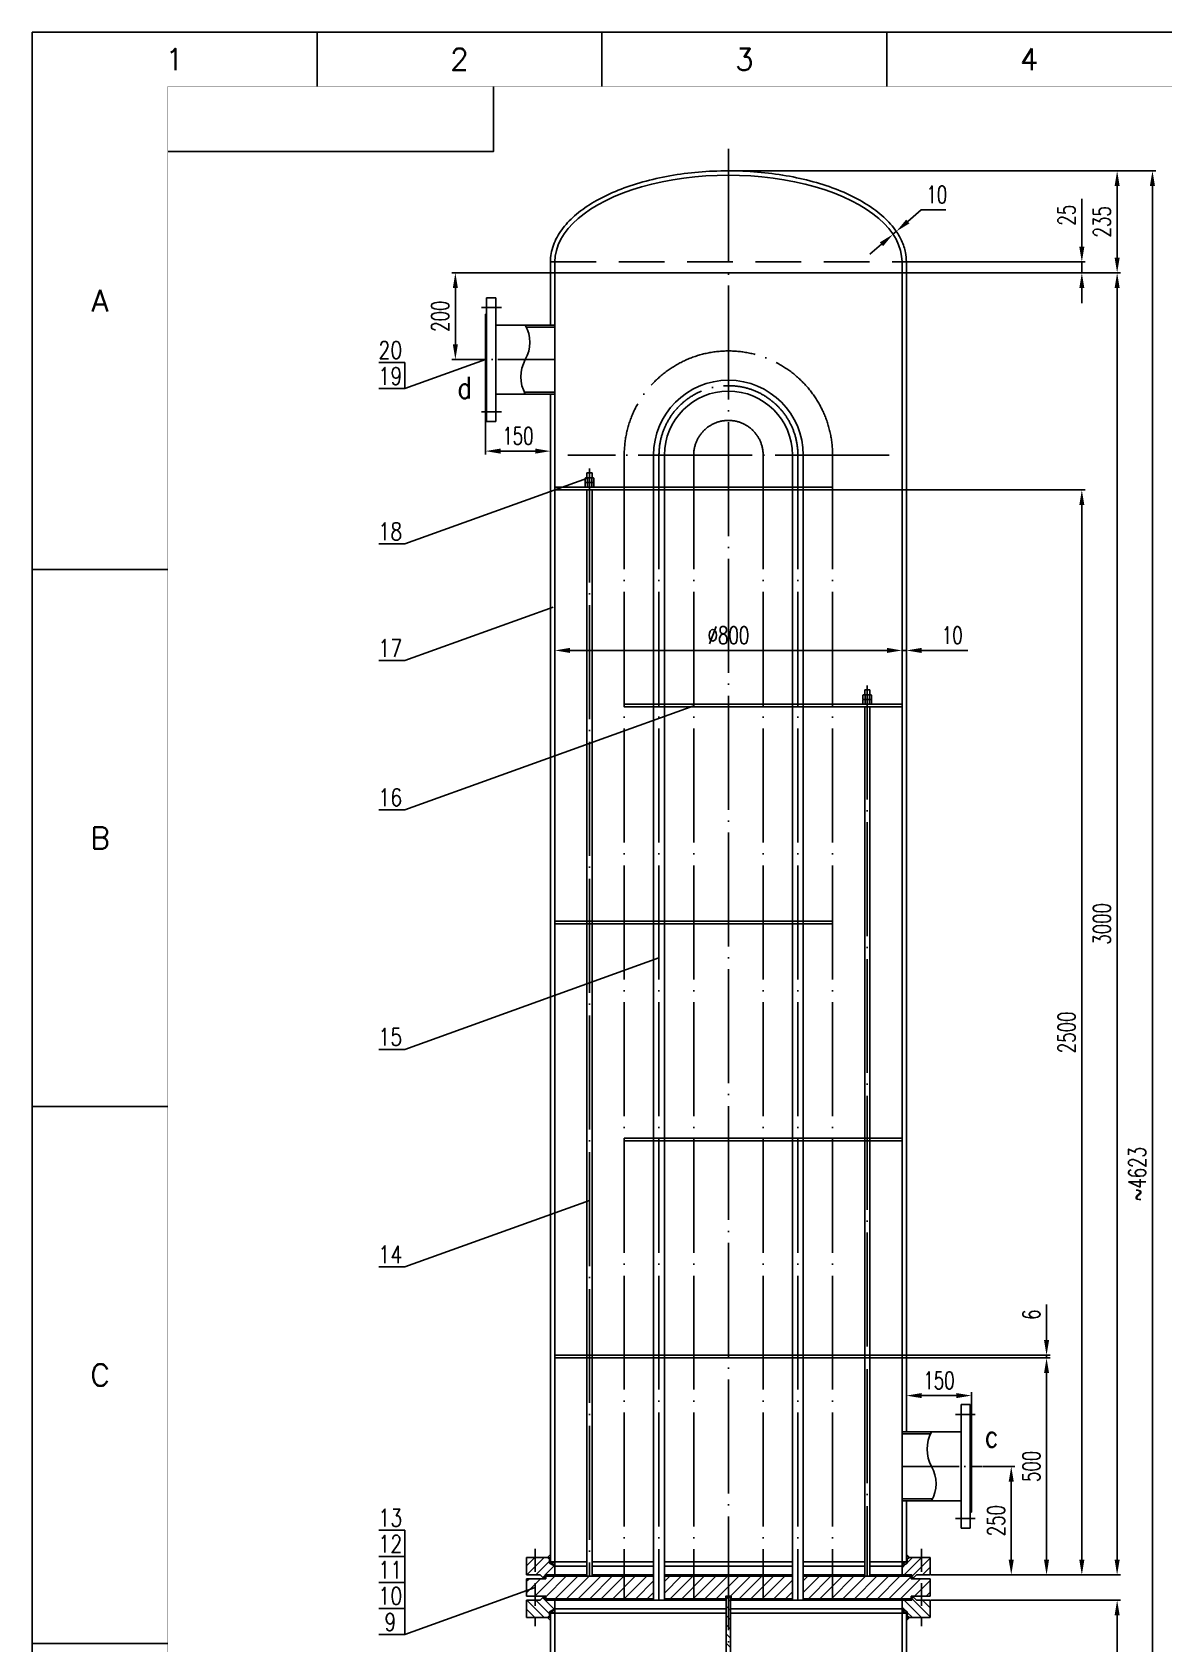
# Model space of a CAD drawing. Extents: x 85951 to 91201, y 374 to 7799.
# Drawn here: x 85951 to 88558, y 4086 to 7799 of the extents above; entities that cross this region are included whole.
import ezdxf
from ezdxf.enums import TextEntityAlignment as Align

# ---------------------------------------------------------------- set-up
doc = ezdxf.new("R2010")
doc.units = 0
doc.header["$LTSCALE"] = 420
doc.header["$MEASUREMENT"] = 0
for name, pattern in [('CENTER', [2, 1.25, -0.25, 0.25, -0.25]), ('CENTER3', [0.375, 0.3125, -0.03125, 0, -0.03125]), ('CENTERX2', [1.5, 1.25, -0.125, 0, -0.125]), ('DASHED', [0.75, 0.5, -0.25]), ('HIDDEN1', [0.375, 0.25, -0.125])]:
    doc.linetypes.add(name, pattern=pattern)
doc.layers.get('0').update_dxf_attribs({"linetype": 'CONTINUOUS'})
doc.layers.get('DEFPOINTS').update_dxf_attribs({"linetype": 'CONTINUOUS'})
for name, color, linetype in [('1轮廓实线层', 7, 'CONTINUOUS'), ('3中心线层', 1, 'CENTER'), ('4虚线层', 6, 'DASHED'), ('5剖面线层', 2, 'CONTINUOUS'), ('A', 2, 'CONTINUOUS'), ('B', 7, 'CONTINUOUS'), ('C3', 1, 'CENTER3')]:
    doc.layers.add(name, color=color, linetype=linetype)
doc.styles.add('HZ', font='ROMANS.SHX', dxfattribs={"width": 0.7, "bigfont": 'hztxt.shx'})
doc.styles.add('PC_TEXTSTYLE', font='romans.shx', dxfattribs={"width": 0.8, "bigfont": 'hzfs.shx'})
doc.styles.get("Standard").update_dxf_attribs({"font": 'isocp.shx', "width": 0.707, "bigfont": 'hztxt.shx'})
doc.styles.add('TH_GBDIM', font='romans.shx', dxfattribs={"width": 0.8, "bigfont": 'gbcbig.shx'})
doc.dimstyles.new('STANDARD_WS$0', dxfattribs={"dimtxt": 2.5, "dimasz": 2.5, "dimexe": 1.25, "dimexo": 0.625, "dimtad": 1, "dimdec": 4, "dimdsep": 46, "dimtxsty": 'Standard', "dimcen": 2.5, "dimadec": 0, "dimazin": 0, "dimtfac": 1, "dimtdec": 4, "dimtmove": 0, "dimatfit": 0, "dimfxl": 0, "dimtolj": 1, "dimtzin": 0, "dimarcsym": 0})
doc.dimstyles.new('STANDARD_WS$3', dxfattribs={"dimtxt": 2.5, "dimasz": 2.5, "dimexe": 1.25, "dimexo": 0.625, "dimtad": 1, "dimtoh": 1, "dimdec": 4, "dimdsep": 46, "dimtxsty": 'Standard', "dimcen": 2.5, "dimadec": 0, "dimazin": 0, "dimtfac": 1, "dimtdec": 4, "dimtmove": 0, "dimatfit": 0, "dimfxl": 0, "dimtolj": 1, "dimtzin": 0, "dimarcsym": 0})
pattern_1 = [(135, (8611.344, -4987.954), (-10.6066017, -10.6066017), [])]

# ---------------------------------------------------------------- blocks, each defined once
blk = doc.blocks.new('*D253')
at = {"layer": 'B', "color": 0, "lineweight": -2}
for p, q in [((87965.9, 7244.2), (88458.4, 7244.2)), ((88450.4, 4279.2), (88450.4, 7209.2)), ((88020.9, 4244.2), (88458.4, 4244.2))]:
    blk.add_line(p, q, dxfattribs=at)
at = {"layer": 'B', "color": 0}
for points in [[(88444.6, 7209.2), (88456.3, 7209.2), (88450.4, 7244.2)], [(88444.6, 4279.2), (88456.3, 4279.2), (88450.4, 4244.2)]]:
    blk.add_solid(points, dxfattribs=at)
at = {"layer": 'DEFPOINTS', "color": 0}
for p in [(87964.9, 7244.2), (88450.4, 7244.2), (88019.9, 4244.2)]:
    blk.add_point(p, dxfattribs=at)
at = {"layer": 'B', "color": 0, "insert": (88415.4, 5744.2), "char_height": 40, "attachment_point": 5, "rotation": 90, "style": 'HZ'}
blk.add_mtext('\\A1;3000', dxfattribs=at)
blk = doc.blocks.new('*D258')
at = {"layer": 'B', "color": 0, "lineweight": -2}
for p, q in [((87795.9, 6744.2), (88377.1, 6744.2)), ((88369.1, 4279.2), (88369.1, 6709.2)), ((88020.9, 4244.2), (88377.1, 4244.2))]:
    blk.add_line(p, q, dxfattribs=at)
at = {"layer": 'B', "color": 0}
for points in [[(88363.3, 6709.2), (88374.9, 6709.2), (88369.1, 6744.2)], [(88363.3, 4279.2), (88374.9, 4279.2), (88369.1, 4244.2)]]:
    blk.add_solid(points, dxfattribs=at)
at = {"layer": 'DEFPOINTS', "color": 0}
for p in [(87794.9, 6744.2), (88369.1, 6744.2), (88019.9, 4244.2)]:
    blk.add_point(p, dxfattribs=at)
at = {"layer": 'B', "color": 0, "insert": (88334.1, 5494.2), "char_height": 40, "attachment_point": 5, "rotation": 90, "style": 'HZ'}
blk.add_mtext('\\A1;2500', dxfattribs=at)
blk = doc.blocks.new('*D256')
at = {"layer": 'B', "color": 0, "lineweight": -2}
for p, q in [((87555.9, 7479.2), (88539.8, 7479.2)), ((88531.8, 7444.2), (88531.8, 2891.2)), ((88047, 2856.2), (88539.8, 2856.2))]:
    blk.add_line(p, q, dxfattribs=at)
at = {"layer": 'B', "color": 0}
for points in [[(88525.9, 7444.2), (88537.6, 7444.2), (88531.8, 7479.2)], [(88525.9, 2891.2), (88537.6, 2891.2), (88531.8, 2856.2)]]:
    blk.add_solid(points, dxfattribs=at)
at = {"layer": 'DEFPOINTS', "color": 0}
for p in [(87554.9, 7479.2), (88046, 2856.2), (88531.8, 2856.2)]:
    blk.add_point(p, dxfattribs=at)
at = {"layer": 'B', "color": 0, "insert": (88496.8, 5167.7), "char_height": 40, "attachment_point": 5, "rotation": 90, "style": 'HZ'}
blk.add_mtext('\\A1;~4623{}{}', dxfattribs=at)
blk = doc.blocks.new('*D262')
at = {"layer": 'B', "color": 0, "lineweight": -2}
for p, q in [((87964.9, 4645.9), (87964.9, 4665.4)), ((87999.9, 4657.4), (88079.9, 4657.4)), ((88114.9, 4600.2), (88114.9, 4665.4))]:
    blk.add_line(p, q, dxfattribs=at)
at = {"layer": 'B', "color": 0}
for points in [[(87999.9, 4663.3), (87999.9, 4651.6), (87964.9, 4657.4)], [(88079.9, 4663.3), (88079.9, 4651.6), (88114.9, 4657.4)]]:
    blk.add_solid(points, dxfattribs=at)
at = {"layer": 'DEFPOINTS', "color": 0}
for p in [(87964.9, 4644.9), (88114.9, 4657.4), (88114.9, 4599.2)]:
    blk.add_point(p, dxfattribs=at)
at = {"layer": 'B', "color": 0, "insert": (88039.9, 4692.4), "char_height": 40, "attachment_point": 5, "style": 'HZ'}
blk.add_mtext('\\A1;150', dxfattribs=at)
blk = doc.blocks.new('*D257')
at = {"layer": 'B', "color": 0, "lineweight": -2}
for p, q in [((87795.9, 4744.2), (88295.8, 4744.2)), ((88287.8, 4279.2), (88287.8, 4709.2)), ((88020.9, 4244.2), (88295.8, 4244.2))]:
    blk.add_line(p, q, dxfattribs=at)
at = {"layer": 'B', "color": 0}
for points in [[(88282, 4709.2), (88293.6, 4709.2), (88287.8, 4744.2)], [(88282, 4279.2), (88293.6, 4279.2), (88287.8, 4244.2)]]:
    blk.add_solid(points, dxfattribs=at)
at = {"layer": 'DEFPOINTS', "color": 0}
for p in [(87794.9, 4744.2), (88287.8, 4744.2), (88019.9, 4244.2)]:
    blk.add_point(p, dxfattribs=at)
at = {"layer": 'B', "color": 0, "insert": (88252.8, 4494.2), "char_height": 40, "attachment_point": 5, "rotation": 90, "style": 'HZ'}
blk.add_mtext('\\A1;500', dxfattribs=at)
blk = doc.blocks.new('*D263')
at = {"layer": 'B', "color": 0, "lineweight": -2}
for p, q in [((88020.9, 4186.2), (88458.4, 4186.2)), ((88450.4, 4151.2), (88450.4, 3691.2)), ((87965.9, 3656.2), (88458.4, 3656.2))]:
    blk.add_line(p, q, dxfattribs=at)
at = {"layer": 'B', "color": 0}
for points in [[(88444.6, 4151.2), (88456.3, 4151.2), (88450.4, 4186.2)], [(88444.6, 3691.2), (88456.3, 3691.2), (88450.4, 3656.2)]]:
    blk.add_solid(points, dxfattribs=at)
at = {"layer": 'DEFPOINTS', "color": 0}
for p in [(88019.9, 4186.2), (87964.9, 3656.2), (88450.4, 3656.2)]:
    blk.add_point(p, dxfattribs=at)
at = {"layer": 'B', "color": 0, "insert": (88415.4, 3921.2), "char_height": 40, "attachment_point": 5, "rotation": 90, "style": 'HZ'}
blk.add_mtext('\\A1;530', dxfattribs=at)
blk = doc.blocks.new('*D252')
at = {"layer": 'B', "color": 0, "lineweight": -2}
for p, q in [((88140.7, 4494.2), (88214.5, 4494.2)), ((88206.5, 4279.2), (88206.5, 4459.2)), ((88020.9, 4244.2), (88214.5, 4244.2))]:
    blk.add_line(p, q, dxfattribs=at)
at = {"layer": 'B', "color": 0}
for points in [[(88200.6, 4459.2), (88212.3, 4459.2), (88206.5, 4494.2)], [(88200.6, 4279.2), (88212.3, 4279.2), (88206.5, 4244.2)]]:
    blk.add_solid(points, dxfattribs=at)
at = {"layer": 'DEFPOINTS', "color": 0}
for p in [(88139.7, 4494.2), (88206.5, 4494.2), (88019.9, 4244.2)]:
    blk.add_point(p, dxfattribs=at)
at = {"layer": 'B', "color": 0, "insert": (88171.5, 4369.2), "char_height": 40, "attachment_point": 5, "rotation": 90, "style": 'HZ'}
blk.add_mtext('\\A1;250', dxfattribs=at)
blk = doc.blocks.new('*D259')
at = {"layer": 'B', "color": 0, "lineweight": -2}
for p, q in [((88287.8, 4785.2), (88287.8, 4867.6)), ((87795.9, 4750.2), (88295.8, 4750.2)), ((87795.9, 4744.2), (88295.8, 4744.2)), ((88287.8, 4744.2), (88287.8, 4750.2)), ((88287.8, 4709.2), (88287.8, 4674.2))]:
    blk.add_line(p, q, dxfattribs=at)
at = {"layer": 'B', "color": 0}
for points in [[(88282, 4785.2), (88293.6, 4785.2), (88287.8, 4750.2)], [(88282, 4709.2), (88293.6, 4709.2), (88287.8, 4744.2)]]:
    blk.add_solid(points, dxfattribs=at)
at = {"layer": 'DEFPOINTS', "color": 0}
for p in [(87794.9, 4750.2), (87794.9, 4744.2), (88287.8, 4750.2)]:
    blk.add_point(p, dxfattribs=at)
at = {"layer": 'B', "color": 0, "insert": (88252.8, 4843.9), "char_height": 40, "attachment_point": 5, "rotation": 90, "style": 'HZ'}
blk.add_mtext('\\A1;6', dxfattribs=at)
blk = doc.blocks.new('*D275')
at = {"layer": 'B', "color": 0, "lineweight": -2}
for p, q in [((87154.9, 6377.5), (87154.9, 6366.2)), ((87189.9, 6374.2), (87919.9, 6374.2)), ((87954.9, 6377.5), (87954.9, 6366.2))]:
    blk.add_line(p, q, dxfattribs=at)
at = {"layer": 'B', "color": 0}
for points in [[(87189.9, 6380.1), (87189.9, 6368.4), (87154.9, 6374.2)], [(87919.9, 6380.1), (87919.9, 6368.4), (87954.9, 6374.2)]]:
    blk.add_solid(points, dxfattribs=at)
at = {"layer": 'DEFPOINTS', "color": 0}
for p in [(87154.9, 6378.5), (87954.9, 6378.5), (87954.9, 6374.2)]:
    blk.add_point(p, dxfattribs=at)
at = {"layer": 'B', "color": 0, "insert": (87554.9, 6409.2), "char_height": 40, "attachment_point": 5, "style": 'HZ'}
blk.add_mtext('\\A1;%%c800{}{}', dxfattribs=at)
blk = doc.blocks.new('*D276')
at = {"layer": 'B', "color": 0, "lineweight": -2}
for p, q in [((87919.9, 6374.2), (87884.9, 6374.2)), ((87954.9, 6377.5), (87954.9, 6366.2)), ((87954.9, 6374.2), (87964.9, 6374.2)), ((87964.9, 6377.5), (87964.9, 6366.2)), ((87999.9, 6374.2), (88106.2, 6374.2))]:
    blk.add_line(p, q, dxfattribs=at)
at = {"layer": 'B', "color": 0}
for points in [[(87919.9, 6380.1), (87919.9, 6368.4), (87954.9, 6374.2)], [(87999.9, 6380.1), (87999.9, 6368.4), (87964.9, 6374.2)]]:
    blk.add_solid(points, dxfattribs=at)
at = {"layer": 'DEFPOINTS', "color": 0}
for p in [(87954.9, 6378.5), (87964.9, 6378.5), (87964.9, 6374.2)]:
    blk.add_point(p, dxfattribs=at)
at = {"layer": 'B', "color": 0, "insert": (88070.6, 6409.2), "char_height": 40, "attachment_point": 5, "style": 'HZ'}
blk.add_mtext('\\A1;10', dxfattribs=at)
blk = doc.blocks.new('*D260')
at = {"layer": 'B', "color": 0, "lineweight": -2}
for p, q in [((87143.9, 7244.2), (86917.8, 7244.2)), ((86925.8, 7209.2), (86925.8, 7079.2)), ((86969.1, 7044.2), (86917.8, 7044.2))]:
    blk.add_line(p, q, dxfattribs=at)
at = {"layer": 'B', "color": 0}
for points in [[(86920, 7209.2), (86931.6, 7209.2), (86925.8, 7244.2)], [(86920, 7079.2), (86931.6, 7079.2), (86925.8, 7044.2)]]:
    blk.add_solid(points, dxfattribs=at)
at = {"layer": 'DEFPOINTS', "color": 0}
for p in [(87144.9, 7244.2), (86925.8, 7044.2), (86970.1, 7044.2)]:
    blk.add_point(p, dxfattribs=at)
at = {"layer": 'B', "color": 0, "insert": (86890.8, 7144.2), "char_height": 40, "attachment_point": 5, "rotation": 90, "style": 'HZ'}
blk.add_mtext('\\A1;200', dxfattribs=at)
blk = doc.blocks.new('*D261')
at = {"layer": 'B', "color": 0, "lineweight": -2}
for p, q in [((86994.9, 6938.2), (86994.9, 6825.4)), ((87144.9, 6880.9), (87144.9, 6825.4)), ((87029.9, 6833.4), (87109.9, 6833.4))]:
    blk.add_line(p, q, dxfattribs=at)
at = {"layer": 'B', "color": 0}
for points in [[(87029.9, 6839.3), (87029.9, 6827.6), (86994.9, 6833.4)], [(87109.9, 6839.3), (87109.9, 6827.6), (87144.9, 6833.4)]]:
    blk.add_solid(points, dxfattribs=at)
at = {"layer": 'DEFPOINTS', "color": 0}
for p in [(86994.9, 6939.2), (87144.9, 6881.9), (87144.9, 6833.4)]:
    blk.add_point(p, dxfattribs=at)
at = {"layer": 'B', "color": 0, "insert": (87069.9, 6868.4), "char_height": 40, "attachment_point": 5, "style": 'HZ'}
blk.add_mtext('\\A1;150', dxfattribs=at)
blk = doc.blocks.new('*D271')
at = {"layer": 'B', "color": 0, "lineweight": -2}
for p, q in [((87968.2, 7362.5), (87999.2, 7389.4)), ((87999.2, 7389.4), (88055.6, 7389.4)), ((87934, 7332.9), (87941.7, 7339.6)), ((87907.5, 7310), (87881, 7287.1))]:
    blk.add_line(p, q, dxfattribs=at)
at = {"layer": 'B', "color": 0}
for points in [[(87964.4, 7366.9), (87972, 7358.1), (87941.7, 7339.6)], [(87903.7, 7314.4), (87911.3, 7305.6), (87934, 7332.9)]]:
    blk.add_solid(points, dxfattribs=at)
at = {"layer": 'DEFPOINTS', "color": 0}
for p in [(87934, 7332.9), (87941.7, 7339.6)]:
    blk.add_point(p, dxfattribs=at)
at = {"layer": 'B', "color": 0, "insert": (88034.9, 7424.4), "char_height": 40, "attachment_point": 5, "style": 'HZ'}
blk.add_mtext('\\A1;10{}{}', dxfattribs=at)
blk = doc.blocks.new('*D255')
at = {"layer": 'B', "color": 0, "lineweight": -2}
for p, q in [((87555.9, 7479.2), (88458.4, 7479.2)), ((88450.4, 7444.2), (88450.4, 7279.2)), ((87965.9, 7244.2), (88458.4, 7244.2))]:
    blk.add_line(p, q, dxfattribs=at)
at = {"layer": 'B', "color": 0}
for points in [[(88444.6, 7444.2), (88456.3, 7444.2), (88450.4, 7479.2)], [(88444.6, 7279.2), (88456.3, 7279.2), (88450.4, 7244.2)]]:
    blk.add_solid(points, dxfattribs=at)
at = {"layer": 'DEFPOINTS', "color": 0}
for p in [(87554.9, 7479.2), (87964.9, 7244.2), (88450.4, 7244.2)]:
    blk.add_point(p, dxfattribs=at)
at = {"layer": 'B', "color": 0, "insert": (88415.4, 7361.7), "char_height": 40, "attachment_point": 5, "rotation": 90, "style": 'HZ'}
blk.add_mtext('\\A1;235', dxfattribs=at)
blk = doc.blocks.new('*D254')
at = {"layer": 'B', "color": 0, "lineweight": -2}
for p, q in [((88369.1, 7304.2), (88369.1, 7414.6)), ((87965.9, 7269.2), (88377.1, 7269.2)), ((87965.9, 7244.2), (88377.1, 7244.2)), ((88369.1, 7244.2), (88369.1, 7269.2)), ((88369.1, 7209.2), (88369.1, 7174.2))]:
    blk.add_line(p, q, dxfattribs=at)
at = {"layer": 'B', "color": 0}
for points in [[(88363.3, 7304.2), (88374.9, 7304.2), (88369.1, 7269.2)], [(88363.3, 7209.2), (88374.9, 7209.2), (88369.1, 7244.2)]]:
    blk.add_solid(points, dxfattribs=at)
at = {"layer": 'DEFPOINTS', "color": 0}
for p in [(87964.9, 7269.2), (87964.9, 7244.2), (88369.1, 7269.2)]:
    blk.add_point(p, dxfattribs=at)
at = {"layer": 'B', "color": 0, "insert": (88334.1, 7376.9), "char_height": 40, "attachment_point": 5, "rotation": 90, "style": 'HZ'}
blk.add_mtext('\\A1;25', dxfattribs=at)

msp = doc.modelspace()

# ---------------------------------------------------------------- hatches: boundary and pattern name
at = {"layer": '1轮廓实线层'}
h = msp.add_hatch(dxfattribs=at)
h.set_pattern_fill('ANSI31', color=256, scale=120, angle=90, style=0)
h.set_pattern_definition([(225, (8611.344, 13418.4), (-10.6066017, 10.6066017), [])])
h.paths.add_polyline_path([(87109.9, 4244.2), (87089.9, 4244.2), (87089.9, 4284.2), (87109.9, 4284.2)])
h.paths.add_polyline_path([(87142.9, 4271.2), (87154.9, 4264.3), (87154.9, 4244.2), (87132.4, 4244.2), (87132.4, 4238.2), (87127.4, 4238.2), (87121.4, 4244.2), (87109.9, 4244.2), (87109.9, 4284.2), (87137.7, 4284.2), (87142.9, 4281.2)])
h.paths.add_polyline_path([(87999.9, 4244.2), (87988.4, 4244.2), (87982.4, 4238.2), (87977.4, 4238.2), (87977.4, 4244.2), (87954.9, 4244.2), (87954.9, 4264.3), (87966.9, 4271.2), (87966.9, 4281.2), (87972.1, 4284.2), (87999.9, 4284.2)])
h.paths.add_polyline_path([(87999.9, 4284.2), (88019.9, 4284.2), (88019.9, 4244.2), (87999.9, 4244.2)])
h = msp.add_hatch(dxfattribs=at)
h.set_pattern_fill('ANSI37', color=256, scale=35, style=0)
h.set_pattern_definition([(45, (8611.344, -4987.954), (-3.09359217, 3.09359217), []), (135, (8611.344, -4987.954), (-3.09359217, -3.09359217), [])])
h.paths.add_polyline_path([(87144.9, 4280.1), (87144.9, 4291.1), (87137.7, 4284.2)])
h.paths.add_polyline_path([(87154.9, 4264.3), (87154.9, 4274.2), (87142.9, 4274.2), (87142.9, 4271.2)])
h.paths.add_polyline_path([(87132.4, 4244.2), (87132.4, 4241.2), (87154.9, 4241.2), (87154.9, 4244.2)])
h.paths.add_polyline_path([(87133.9, 4189.2), (87132.4, 4189.2), (87132.4, 4186.2), (87154.9, 4186.2), (87154.9, 4189.2)])
h.paths.add_polyline_path([(87154.9, 4166.2), (87142.9, 4159.2), (87142.9, 4156.2), (87154.9, 4156.2)])
h.paths.add_polyline_path([(87137.7, 4146.2), (87144.9, 4139.3), (87144.9, 4150.4)])
h.paths.add_polyline_path([(87548.9, 4195.2), (87548.9, 4192.2), (87554.9, 4192.2), (87554.9, 4195.2)])
h.paths.add_polyline_path([(87554.9, 4195.2), (87554.9, 4192.2), (87560.9, 4192.2), (87560.9, 4195.2)])
h.paths.add_polyline_path([(87964.9, 4280.1), (87972.1, 4284.2), (87964.9, 4291.1)])
h.paths.add_polyline_path([(87954.9, 4274.2), (87954.9, 4264.3), (87966.9, 4271.2), (87966.9, 4274.2)])
h.paths.add_polyline_path([(87954.9, 4244.2), (87954.9, 4241.2), (87977.4, 4241.2), (87977.4, 4244.2)])
h.paths.add_polyline_path([(87954.9, 4189.2), (87954.9, 4186.2), (87977.4, 4186.2), (87977.4, 4189.2)])
h.paths.add_polyline_path([(87966.9, 4156.2), (87966.9, 4159.2), (87954.9, 4166.2), (87954.9, 4156.2)])
h.paths.add_polyline_path([(87964.9, 4139.3), (87972.1, 4146.2), (87964.9, 4150.4)])
h = msp.add_hatch(dxfattribs=at)
h.set_pattern_fill('ANSI31', color=256, scale=150, style=0)
h.set_pattern_definition([(45, (8611.344, -4987.954), (-13.258252, 13.258252), [])])
h.paths.add_polyline_path([(87089.9, 4195.2), (87109.9, 4195.2), (87109.9, 4235.2), (87089.9, 4235.2)])
h.paths.add_polyline_path([(87314.9, 4189.2), (87314.9, 4241.2), (87133.9, 4241.2), (87133.9, 4235.2), (87109.9, 4235.2), (87109.9, 4195.2), (87133.9, 4195.2), (87133.9, 4189.2)])
h.paths.add_polyline_path([(87314.9, 4241.2), (87314.9, 4189.2), (87382.4, 4189.2), (87382.4, 4241.2)])
h.paths.add_polyline_path([(87474.9, 4189.2), (87474.9, 4241.2), (87407.4, 4241.2), (87407.4, 4189.2)])
h.paths.add_polyline_path([(87474.9, 4241.2), (87474.9, 4189.2), (87548.9, 4189.2), (87548.9, 4195.2), (87554.9, 4195.2), (87554.9, 4241.2)])
h.paths.add_polyline_path([(87554.9, 4241.2), (87554.9, 4195.2), (87560.9, 4195.2), (87560.9, 4189.2), (87634.9, 4189.2), (87634.9, 4241.2)])
h.paths.add_polyline_path([(87634.9, 4241.2), (87634.9, 4189.2), (87702.4, 4189.2), (87702.4, 4241.2)])
h.paths.add_polyline_path([(87727.4, 4189.2), (87794.9, 4189.2), (87794.9, 4241.2), (87727.4, 4241.2)])
h.paths.add_polyline_path([(87975.9, 4189.2), (87975.9, 4195.2), (87999.9, 4195.2), (87999.9, 4235.2), (87975.9, 4235.2), (87975.9, 4241.2), (87954.9, 4241.2), (87794.9, 4241.2), (87794.9, 4189.2)])
h.paths.add_polyline_path([(88019.9, 4235.2), (87999.9, 4235.2), (87999.9, 4195.2), (88019.9, 4195.2)])
h = msp.add_hatch(dxfattribs=at)
h.set_pattern_fill('ANSI31', color=256, scale=120, angle=90, style=0)
h.set_pattern_definition(pattern_1)
h.paths.add_polyline_path([(87109.9, 4186.2), (87089.9, 4186.2), (87089.9, 4146.2), (87109.9, 4146.2)])
h.paths.add_polyline_path([(87142.9, 4159.2), (87154.9, 4166.2), (87154.9, 4186.2), (87132.4, 4186.2), (87132.4, 4192.2), (87127.4, 4192.2), (87121.4, 4186.2), (87109.9, 4186.2), (87109.9, 4146.2), (87137.7, 4146.2), (87142.9, 4149.2)])
h.paths.add_polyline_path([(87999.9, 4186.2), (87988.4, 4186.2), (87982.4, 4192.2), (87977.4, 4192.2), (87977.4, 4186.2), (87954.9, 4186.2), (87954.9, 4166.2), (87966.9, 4159.2), (87966.9, 4149.2), (87972.1, 4146.2), (87999.9, 4146.2)])
h.paths.add_polyline_path([(87999.9, 4146.2), (88019.9, 4146.2), (88019.9, 4186.2), (87999.9, 4186.2)])
h = msp.add_hatch(dxfattribs=at)
h.set_pattern_fill('ANSI31', color=256, scale=120, angle=90, style=0)
h.set_pattern_definition(pattern_1)
h.paths.add_polyline_path([(87554.9, 4192.2), (87549.9, 4192.2), (87549.9, 3631.2), (87554.9, 3631.2)])
h.paths.add_polyline_path([(87554.9, 3631.2), (87559.9, 3631.2), (87559.9, 4192.2), (87554.9, 4192.2)])
edge = h.paths.add_edge_path()
edge.add_line((87554.9, 3631.2), (87549.9, 3631.2))
edge.add_line((87549.9, 3631.2), (87549.9, 3431.2))
edge.add_ellipse((87554.9, 3631.2), major_axis=(-400, 0), ratio=0.5, start_angle=89.2838, end_angle=90)
edge.add_line((87554.9, 3431.2), (87554.9, 3631.2))
edge = h.paths.add_edge_path()
edge.add_ellipse((87554.9, 3631.2), major_axis=(-400, 0), ratio=0.5, start_angle=90, end_angle=90.7162)
edge.add_line((87559.9, 3431.2), (87559.9, 3631.2))
edge.add_line((87559.9, 3631.2), (87554.9, 3631.2))
edge.add_line((87554.9, 3631.2), (87554.9, 3431.2))

# ---------------------------------------------------------------- linework, layer by layer
for p, q in [((86263.5, 6561), (85951, 6561)), ((86263.5, 5323.5), (85951, 5323.5)), ((86263.5, 4086), (85951, 4086))]:
    msp.add_line(p, q)
msp.add_lwpolyline([(85951, 7798.5), (91201, 7798.5), (91201, 373.5), (85951, 373.5)], close=True)
at = {"const_width": 0.35}
msp.add_lwpolyline([(86263.5, 7673.5), (86263.5, 498.5), (91076, 498.5), (91076, 7673.5)], close=True, dxfattribs=at)
msp.add_lwpolyline([(86263.5, 7523.5), (87013.5, 7523.5), (87013.5, 7673.5)])
at = {"layer": '1轮廓实线层'}
for p, q in [((86607.2, 7798.5), (86607.2, 7673.5)), ((87263.5, 7798.5), (87263.5, 7673.5)), ((87919.7, 7798.5), (87919.7, 7673.5))]:
    msp.add_line(p, q, dxfattribs=at)
for centre, start, end in [((87015.8, 7084), 330.8068, 29.1932), ((87158.1, 7004.5), 150.8068, 209.1932), ((88094.1, 4534), 150.8068, 209.1932), ((87951.8, 4454.5), 330.8068, 29.1932)]:
    msp.add_arc(centre, 81.5, start, end, dxfattribs=at)
at = {"layer": '3中心线层', "linetype": 'CENTERX2', "ltscale": 0.5}
for p, q in [((87554.9, 7530.2), (87554.9, 3371.2)), ((87924.9, 6824.2), (87184.9, 6824.2)), ((87314.9, 6824.2), (87314.9, 4186.2)), ((87394.9, 6824.2), (87394.9, 4186.2)), ((87474.9, 6824.2), (87474.9, 4186.2)), ((87634.9, 6824.2), (87634.9, 4186.2)), ((87714.9, 6824.2), (87714.9, 4186.2)), ((87794.9, 6824.2), (87794.9, 4186.2)), ((87234.9, 6793.5), (87234.9, 4241.2)), ((87874.9, 6293.5), (87874.9, 4241.2))]:
    msp.add_line(p, q, dxfattribs=at)
at = {"layer": '3中心线层', "linetype": 'HIDDEN1', "ltscale": 0.5}
for p, q in [((87109.9, 4304.2), (87109.9, 4126.2)), ((87999.9, 4304.2), (87999.9, 4126.2))]:
    msp.add_line(p, q, dxfattribs=at)
at = {"layer": '3中心线层', "linetype": 'CENTERX2', "ltscale": 0.5}
for radius in [240, 160, 80]:
    msp.add_arc((87554.9, 6824.2), radius, 0, 180, dxfattribs=at)
at = {"layer": '4虚线层', "ltscale": 0.5}
msp.add_line((87144.9, 7269.2), (87964.9, 7269.2), dxfattribs=at)
at = {"layer": '5剖面线层'}
for p, q in [((87224.9, 6771), (87224.9, 6761.2)), ((87244.9, 6761.2), (87224.9, 6761.2)), ((87224.9, 6760), (87224.9, 6750.2)), ((87242.4, 6772.2), (87227.4, 6772.2)), ((87234.9, 6772.2), (87227.4, 6772.2)), ((87229.9, 6772.2), (87227.4, 6772.2)), ((87229.9, 6761.2), (87227.4, 6761.2)), ((87228.9, 6772.2), (87228.9, 6783.5)), ((87240.9, 6783.5), (87228.9, 6783.5)), ((87229.9, 6771), (87229.9, 6761.2)), ((87229.9, 6760), (87229.9, 6750.2)), ((87239.9, 6771), (87239.9, 6761.2)), ((87239.9, 6760), (87239.9, 6750.2)), ((87240.9, 6772.2), (87240.9, 6783.5)), ((87244.9, 6771), (87244.9, 6761.2)), ((87244.9, 6760), (87244.9, 6750.2)), ((87880.9, 6283.5), (87868.9, 6283.5)), ((87868.9, 6272.2), (87868.9, 6283.5)), ((87880.9, 6272.2), (87880.9, 6283.5)), ((87864.9, 6271), (87864.9, 6261.2)), ((87884.9, 6261.2), (87864.9, 6261.2)), ((87864.9, 6260), (87864.9, 6250.2)), ((87869.9, 6272.2), (87867.4, 6272.2)), ((87874.9, 6272.2), (87867.4, 6272.2)), ((87882.4, 6272.2), (87867.4, 6272.2)), ((87869.9, 6261.2), (87867.4, 6261.2)), ((87869.9, 6271), (87869.9, 6261.2)), ((87869.9, 6260), (87869.9, 6250.2)), ((87879.9, 6271), (87879.9, 6261.2)), ((87879.9, 6260), (87879.9, 6250.2)), ((87884.9, 6271), (87884.9, 6261.2)), ((87884.9, 6260), (87884.9, 6250.2))]:
    msp.add_line(p, q, dxfattribs=at)
for centre, radius, start, end in [((87227.4, 6769), 3.2, 38.642, 141.358), ((87227.4, 6758), 3.2, 38.642, 141.358), ((87234.9, 6761.2), 11, 62.9643, 117.0357), ((87234.9, 6750.2), 11, 62.9643, 117.0357), ((87242.4, 6769), 3.2, 38.642, 141.358), ((87242.4, 6758), 3.2, 38.642, 141.358), ((87867.4, 6269), 3.2, 38.642, 141.358), ((87867.4, 6258), 3.2, 38.642, 141.358), ((87874.9, 6261.2), 11, 62.9643, 117.0357), ((87874.9, 6250.2), 11, 62.9643, 117.0357), ((87882.4, 6269), 3.2, 38.642, 141.358), ((87882.4, 6258), 3.2, 38.642, 141.358)]:
    msp.add_arc(centre, radius, start, end, dxfattribs=at)
at = {"layer": 'A'}
for p, q in [((87144.9, 7123.7), (87144.9, 7269.2)), ((87144.9, 7244.2), (87964.9, 7244.2)), ((87154.9, 4241.2), (87154.9, 7269.2)), ((87954.9, 4241.2), (87954.9, 7269.2)), ((87964.9, 4573.7), (87964.9, 7269.2)), ((86997.9, 6901.7), (86997.9, 7186.7)), ((86997.9, 7186.7), (87018.9, 7186.7)), ((87018.9, 7186.7), (87018.9, 6901.7)), ((86994.9, 6939.2), (86994.9, 7149.2)), ((86994.9, 7149.2), (86997.9, 7149.2)), ((87154.9, 7123.7), (87018.9, 7123.7)), ((87154.9, 7119.2), (87089.2, 7119.2)), ((87154.9, 6964.7), (87018.9, 6964.7)), ((87154.9, 6969.2), (87084.6, 6969.2)), ((87144.9, 4274.2), (87144.9, 6964.7)), ((86997.9, 6939.2), (86994.9, 6939.2)), ((87018.9, 6901.7), (86997.9, 6901.7)), ((87382.4, 6824.2), (87382.4, 4186.2)), ((87407.4, 6824.2), (87407.4, 4186.2)), ((87702.4, 6824.2), (87702.4, 4186.2)), ((87727.4, 6824.2), (87727.4, 4186.2)), ((87228.9, 6744.2), (87228.9, 4241.2)), ((87240.9, 6744.2), (87240.9, 4241.2)), ((87868.9, 6244.2), (87868.9, 4241.2)), ((87880.9, 6244.2), (87880.9, 4241.2)), ((88090.9, 4636.7), (88090.9, 4351.7)), ((88111.9, 4636.7), (88090.9, 4636.7)), ((88111.9, 4351.7), (88111.9, 4636.7)), ((87954.9, 4573.7), (88090.9, 4573.7)), ((87954.9, 4569.2), (88020.6, 4569.2)), ((88114.9, 4599.2), (88111.9, 4599.2)), ((88114.9, 4389.2), (88114.9, 4599.2)), ((87954.9, 4419.2), (88025.2, 4419.2)), ((87954.9, 4414.7), (88090.9, 4414.7)), ((87964.9, 4274.2), (87964.9, 4414.7)), ((88111.9, 4389.2), (88114.9, 4389.2)), ((88090.9, 4351.7), (88111.9, 4351.7)), ((87089.9, 4284.2), (87089.9, 4244.2)), ((87089.9, 4284.2), (87137.7, 4284.2)), ((87137.7, 4284.2), (87144.9, 4291.1)), ((87144.9, 4280.1), (87137.7, 4284.2)), ((87142.9, 4271.2), (87142.9, 4281.2)), ((87142.9, 4274.2), (87228.9, 4274.2)), ((87142.9, 4271.2), (87154.9, 4264.3)), ((87382.4, 4274.2), (87240.9, 4274.2)), ((87407.4, 4274.2), (87702.4, 4274.2)), ((87727.4, 4274.2), (87868.9, 4274.2)), ((87880.9, 4274.2), (87966.9, 4274.2)), ((87966.9, 4271.2), (87954.9, 4264.3)), ((87972.1, 4284.2), (87964.9, 4291.1)), ((87964.9, 4280.1), (87972.1, 4284.2)), ((87966.9, 4271.2), (87966.9, 4281.2)), ((88019.9, 4284.2), (87972.1, 4284.2)), ((88019.9, 4244.2), (88019.9, 4284.2)), ((87089.9, 4244.2), (87121.4, 4244.2)), ((87089.9, 4235.2), (87133.9, 4235.2)), ((87089.9, 4235.2), (87089.9, 4195.2)), ((87132.4, 4238.2), (87132.4, 4244.2)), ((87132.4, 4244.2), (87228.9, 4244.2)), ((87132.4, 4241.2), (87154.9, 4241.2)), ((87133.9, 4241.2), (87133.9, 4235.2)), ((87382.4, 4241.2), (87133.9, 4241.2)), ((87154.9, 4264.3), (87228.9, 4264.3)), ((87154.9, 4241.2), (87154.9, 4244.2)), ((87382.4, 4264.3), (87240.9, 4264.3)), ((87240.9, 4244.2), (87382.4, 4244.2)), ((87407.4, 4264.3), (87702.4, 4264.3)), ((87407.4, 4244.2), (87702.4, 4244.2)), ((87702.4, 4241.2), (87407.4, 4241.2)), ((87727.4, 4264.3), (87868.9, 4264.3)), ((87727.4, 4244.2), (87868.9, 4244.2)), ((87975.9, 4241.2), (87727.4, 4241.2)), ((87880.9, 4264.3), (87954.9, 4264.3)), ((87880.9, 4244.2), (87977.4, 4244.2)), ((87954.9, 4241.2), (87954.9, 4244.2)), ((87977.4, 4241.2), (87954.9, 4241.2)), ((87975.9, 4241.2), (87975.9, 4235.2)), ((87975.9, 4235.2), (88019.9, 4235.2)), ((87977.4, 4238.2), (87977.4, 4244.2)), ((87988.4, 4244.2), (88019.9, 4244.2)), ((88019.9, 4195.2), (88019.9, 4235.2)), ((87089.9, 4195.2), (87133.9, 4195.2)), ((87089.9, 4186.2), (87121.4, 4186.2)), ((87089.9, 4146.2), (87089.9, 4186.2)), ((87132.4, 4192.2), (87132.4, 4186.2)), ((87132.4, 4189.2), (87154.9, 4189.2)), ((87132.4, 4186.2), (87549.9, 4186.2)), ((87133.9, 4189.2), (87133.9, 4195.2)), ((87382.4, 4189.2), (87133.9, 4189.2)), ((87142.9, 4159.2), (87154.9, 4166.2)), ((87142.9, 4159.2), (87142.9, 4149.2)), ((87154.9, 4189.2), (87154.9, 4186.2)), ((87154.9, 4186.2), (87154.9, 3631.2)), ((87154.9, 4166.2), (87549.9, 4166.2)), ((87549.9, 4189.2), (87407.4, 4189.2)), ((87548.9, 4192.2), (87560.9, 4192.2)), ((87549.9, 4192.2), (87549.9, 3431.2)), ((87559.9, 4192.2), (87559.9, 3431.2)), ((87702.4, 4189.2), (87559.9, 4189.2)), ((87559.9, 4186.2), (87977.4, 4186.2)), ((87559.9, 4166.2), (87954.9, 4166.2)), ((87975.9, 4189.2), (87727.4, 4189.2)), ((87954.9, 4189.2), (87954.9, 4186.2)), ((87977.4, 4189.2), (87954.9, 4189.2)), ((87954.9, 4186.2), (87954.9, 3631.2)), ((87966.9, 4159.2), (87954.9, 4166.2)), ((87966.9, 4159.2), (87966.9, 4149.2)), ((87975.9, 4189.2), (87975.9, 4195.2)), ((87975.9, 4195.2), (88019.9, 4195.2)), ((87977.4, 4192.2), (87977.4, 4186.2)), ((87988.4, 4186.2), (88019.9, 4186.2)), ((88019.9, 4186.2), (88019.9, 4146.2)), ((87089.9, 4146.2), (87137.7, 4146.2)), ((87144.9, 4150.4), (87137.7, 4146.2)), ((87137.7, 4146.2), (87144.9, 4139.3)), ((87142.9, 4156.2), (87549.9, 4156.2)), ((87144.9, 4156.2), (87144.9, 3631.2)), ((87559.9, 4156.2), (87966.9, 4156.2)), ((87964.9, 4156.2), (87964.9, 3631.2)), ((87964.9, 4150.4), (87972.1, 4146.2)), ((87972.1, 4146.2), (87964.9, 4139.3)), ((88019.9, 4146.2), (87972.1, 4146.2))]:
    msp.add_line(p, q, dxfattribs=at)
for points in [[(87154.9, 6744.2), (87794.9, 6744.2), (87794.9, 6750.2), (87154.9, 6750.2)], [(87954.9, 6244.2), (87314.9, 6244.2), (87314.9, 6250.2), (87954.9, 6250.2)], [(87154.9, 5744.2), (87794.9, 5744.2), (87794.9, 5750.2), (87154.9, 5750.2)], [(87954.9, 5244.2), (87314.9, 5244.2), (87314.9, 5250.2), (87954.9, 5250.2)], [(87154.9, 4744.2), (87794.9, 4744.2), (87794.9, 4750.2), (87154.9, 4750.2)], [(87121.4, 4244.2), (87127.4, 4238.2), (87133.9, 4238.2)], [(87975.9, 4238.2), (87982.4, 4238.2), (87988.4, 4244.2)], [(87121.4, 4186.2), (87127.4, 4192.2), (87133.9, 4192.2)], [(87548.9, 4189.2), (87548.9, 4195.2), (87560.9, 4195.2), (87560.9, 4189.2)], [(87975.9, 4192.2), (87982.4, 4192.2), (87988.4, 4186.2)]]:
    msp.add_lwpolyline(points, dxfattribs=at)
for radius in [172.5, 147.5]:
    msp.add_arc((87554.9, 6824.2), radius, 0, 180, dxfattribs=at)
at = {"layer": 'A', "extrusion": (0, 0, -1)}
msp.add_ellipse((87554.9, 7269.2), major_axis=(-400, 0), ratio=0.5, start_param=0, end_param=3.141593, dxfattribs=at)
at = {"layer": 'A'}
msp.add_open_spline([(87144.9, 7269.2), (87144.9, 7275.7), (87145.5, 7282.2), (87147.7, 7295), (87149.4, 7301.4), (87153.9, 7314), (87156.7, 7320.2), (87166.3, 7337.9), (87174.5, 7349.2), (87194.4, 7370.6), (87206, 7380.8), (87232.3, 7400), (87247, 7409), (87279, 7425.5), (87296.3, 7433.1), (87333.2, 7446.6), (87352.8, 7452.6), (87393.5, 7462.8), (87414.7, 7467.1), (87458.2, 7473.7), (87480.5, 7476.1), (87525.6, 7479), (87548.4, 7479.5), (87593.8, 7478.6), (87616.4, 7477.2), (87660.9, 7472.5), (87682.7, 7469.2), (87725.1, 7460.8), (87745.6, 7455.8), (87784.6, 7443.9), (87803.2, 7437.2), (87837.9, 7422.2), (87854, 7413.9), (87883.4, 7396.1), (87896.7, 7386.5), (87920, 7366.2), (87930.1, 7355.5), (87944.5, 7335.8), (87949.7, 7327.2), (87957.9, 7309.4), (87960.9, 7300.2), (87964.2, 7283.8), (87964.9, 7276.5), (87964.9, 7269.2)], degree=3, knots=[0, 0, 0, 0, 0.088173, 0.088173, 0.176347, 0.176347, 0.26452, 0.26452, 0.432799, 0.432799, 0.601078, 0.601078, 0.769357, 0.769357, 0.937636, 0.937636, 1.105915, 1.105915, 1.274194, 1.274194, 1.442473, 1.442473, 1.610752, 1.610752, 1.779031, 1.779031, 1.94731, 1.94731, 2.115589, 2.115589, 2.283868, 2.283868, 2.452147, 2.452147, 2.620426, 2.620426, 2.788705, 2.788705, 2.915425, 2.915425, 3.042145, 3.042145, 3.141593, 3.141593, 3.141593, 3.141593], dxfattribs=at)
at = {"layer": 'B'}
for p, q in [((86809.6, 7037.5), (86749.6, 7037.5)), ((86994.9, 7044.2), (86809.6, 6977.5)), ((86809.6, 6977.5), (86809.6, 7037.5)), ((86809.6, 6977.5), (86749.6, 6977.5)), ((87229.9, 6771.1), (86809.6, 6619.6)), ((86809.6, 6619.6), (86749.6, 6619.6)), ((87151.3, 6474), (86809.6, 6350.8)), ((86809.6, 6350.8), (86749.6, 6350.8)), ((87474.9, 6246.5), (86809.6, 6006.8)), ((86809.6, 6006.8), (86749.6, 6006.8)), ((87394.9, 5665.8), (86809.6, 5454.9)), ((86809.6, 5454.9), (86749.6, 5454.9)), ((87234.9, 5107.1), (86809.6, 4953.8)), ((86809.6, 4953.8), (86749.6, 4953.8)), ((86809.6, 4347), (86749.6, 4347)), ((86809.6, 4287), (86809.6, 4347)), ((86809.6, 4287), (86749.6, 4287)), ((86809.6, 4227), (86809.6, 4287)), ((86809.6, 4227), (86749.6, 4227)), ((86809.6, 4167), (86809.6, 4227)), ((87109.9, 4215.2), (86809.6, 4107)), ((86809.6, 4167), (86749.6, 4167)), ((86809.6, 4107), (86809.6, 4167)), ((86809.6, 4107), (86749.6, 4107))]:
    msp.add_line(p, q, dxfattribs=at)
at = {"layer": 'C3'}
for p, q in [((87031.8, 7164.2), (86986.1, 7164.2)), ((87154.9, 7044.2), (86970.1, 7044.2)), ((87031.8, 6924.2), (86986.1, 6924.2)), ((88078, 4614.2), (88123.7, 4614.2)), ((87954.9, 4494.2), (88139.7, 4494.2)), ((88078, 4374.2), (88123.7, 4374.2))]:
    msp.add_line(p, q, dxfattribs=at)

# ---------------------------------------------------------------- texts
at = {"style": 'TH_GBDIM'}
for s, p in [('A', (86107.2, 7179.8)), ('B', (86107.2, 5942.3)), ('C', (86107.2, 4704.8))]:
    msp.add_text(s, height=50, dxfattribs=at).set_placement(p, align=Align.MIDDLE)
at = {"layer": '1轮廓实线层', "style": 'TH_GBDIM'}
for s, p in [('1', (86279.1, 7736)), ('2', (86935.3, 7736)), ('3', (87591.6, 7736)), ('4', (88247.8, 7736))]:
    msp.add_text(s, height=50, dxfattribs=at).set_placement(p, align=Align.MIDDLE)
at = {"layer": '1轮廓实线层', "lineweight": -3, "style": 'PC_TEXTSTYLE', "width": 0.8}
for s, p in [('d', (86930.9, 6954.3)), ('c', (88145.7, 4538.8))]:
    msp.add_text(s, height=50, dxfattribs=at).set_placement(p)
at = {"layer": 'B', "style": 'PC_TEXTSTYLE', "width": 0.8}
for s, p in [('20', (86775.9, 7066.2)), ('19', (86775.9, 7006.2)), ('18', (86775.9, 6648.4)), ('17', (86775.9, 6379.6)), ('16', (86775.9, 6035.5)), ('15', (86775.9, 5483.7)), ('14', (86775.9, 4982.6)), ('13', (86775.9, 4375.8)), ('12', (86775.9, 4315.8)), ('11', (86775.9, 4255.8)), ('10', (86775.9, 4195.8)), ('9', (86775.9, 4135.8))]:
    msp.add_text(s, height=40, dxfattribs=at).set_placement(p, align=Align.MIDDLE)

# ---------------------------------------------------------------- dimensions: what is measured, and where the dimension line sits
at = {"layer": 'B'}
dim = msp.add_linear_dim(base=(88531.8, 2856.2), p1=(87554.9, 7479.2), p2=(88046, 2856.2), angle=90, text='~<>{}{}', dimstyle='STANDARD_WS$0', override={"dimtxt": 40, "dimasz": 35, "dimexe": 8, "dimexo": 1, "dimgap": 15, "dimdec": 0, "dimtxsty": 'HZ', "dimcen": 25}, dxfattribs=at)
dim.commit()
dim.dimension.update_dxf_attribs({"geometry": '*D256', "text_midpoint": (88496.8, 5167.7)})
for base, p1, p2, picture, middle in [((88450.4, 7244.2), (87554.9, 7479.2), (87964.9, 7244.2), '*D255', (88415.4, 7361.7)), ((88369.1, 7269.2), (87964.9, 7244.2), (87964.9, 7269.2), '*D254', (88334.1, 7376.9)), ((86925.8, 7044.2), (87144.9, 7244.2), (86970.1, 7044.2), '*D260', (86890.8, 7144.2)), ((88450.4, 7244.2), (88019.9, 4244.2), (87964.9, 7244.2), '*D253', (88415.4, 5744.2)), ((88369.1, 6744.2), (88019.9, 4244.2), (87794.9, 6744.2), '*D258', (88334.1, 5494.2)), ((88287.8, 4750.2), (87794.9, 4744.2), (87794.9, 4750.2), '*D259', (88252.8, 4843.9)), ((88287.8, 4744.2), (88019.9, 4244.2), (87794.9, 4744.2), '*D257', (88252.8, 4494.2)), ((88206.5, 4494.2), (88019.9, 4244.2), (88139.7, 4494.2), '*D252', (88171.5, 4369.2)), ((88450.4, 3656.2), (88019.9, 4186.2), (87964.9, 3656.2), '*D263', (88415.4, 3921.2))]:
    dim = msp.add_linear_dim(base=base, p1=p1, p2=p2, angle=90, dimstyle='STANDARD_WS$0', override={"dimtxt": 40, "dimasz": 35, "dimexe": 8, "dimexo": 1, "dimgap": 15, "dimdec": 0, "dimtxsty": 'HZ', "dimcen": 25}, dxfattribs=at)
    dim.commit()
    dim.dimension.update_dxf_attribs({"geometry": picture, "text_midpoint": middle})
dim = msp.add_diameter_dim_2p(p1=(87934, 7332.9), p2=(87941.7, 7339.6), text='10{}{}', dimstyle='STANDARD_WS$3', override={"dimtxt": 40, "dimasz": 35, "dimexe": 8, "dimexo": 1, "dimgap": 15, "dimtad": 1, "dimjust": 0, "dimtih": 0, "dimtoh": 1, "dimdec": 0, "dimlfac": 1, "dimtxsty": 'HZ', "dimcen": 25, "dimse1": 0, "dimse2": 0, "dimsd1": 0, "dimsd2": 0, "dimtix": 0, "dimtofl": 1, "dimatfit": 0}, dxfattribs=at)
dim.commit()
dim.dimension.update_dxf_attribs({"geometry": '*D271', "text_midpoint": (88034.9, 7389.4), "dimtype": 163})
for base, p1, p2, picture, middle in [((87144.9, 6833.4), (86994.9, 6939.2), (87144.9, 6881.9), '*D261', (87069.9, 6868.4)), ((87964.9, 6374.2), (87954.9, 6378.5), (87964.9, 6378.5), '*D276', (88070.6, 6409.2)), ((88114.9, 4657.4), (87964.9, 4644.9), (88114.9, 4599.2), '*D262', (88039.9, 4692.4))]:
    dim = msp.add_linear_dim(base=base, p1=p1, p2=p2, dimstyle='STANDARD_WS$0', override={"dimtxt": 40, "dimasz": 35, "dimexe": 8, "dimexo": 1, "dimgap": 15, "dimdec": 0, "dimtxsty": 'HZ', "dimcen": 25}, dxfattribs=at)
    dim.commit()
    dim.dimension.update_dxf_attribs({"geometry": picture, "text_midpoint": middle})
dim = msp.add_linear_dim(base=(87954.9, 6374.2), p1=(87154.9, 6378.5), p2=(87954.9, 6378.5), text='%%c<>{}{}', dimstyle='STANDARD_WS$0', override={"dimtxt": 40, "dimasz": 35, "dimexe": 8, "dimexo": 1, "dimgap": 15, "dimdec": 0, "dimtxsty": 'HZ', "dimcen": 25}, dxfattribs=at)
dim.commit()
dim.dimension.update_dxf_attribs({"geometry": '*D275', "text_midpoint": (87554.9, 6409.2)})

doc.saveas('drawing.dxf')
